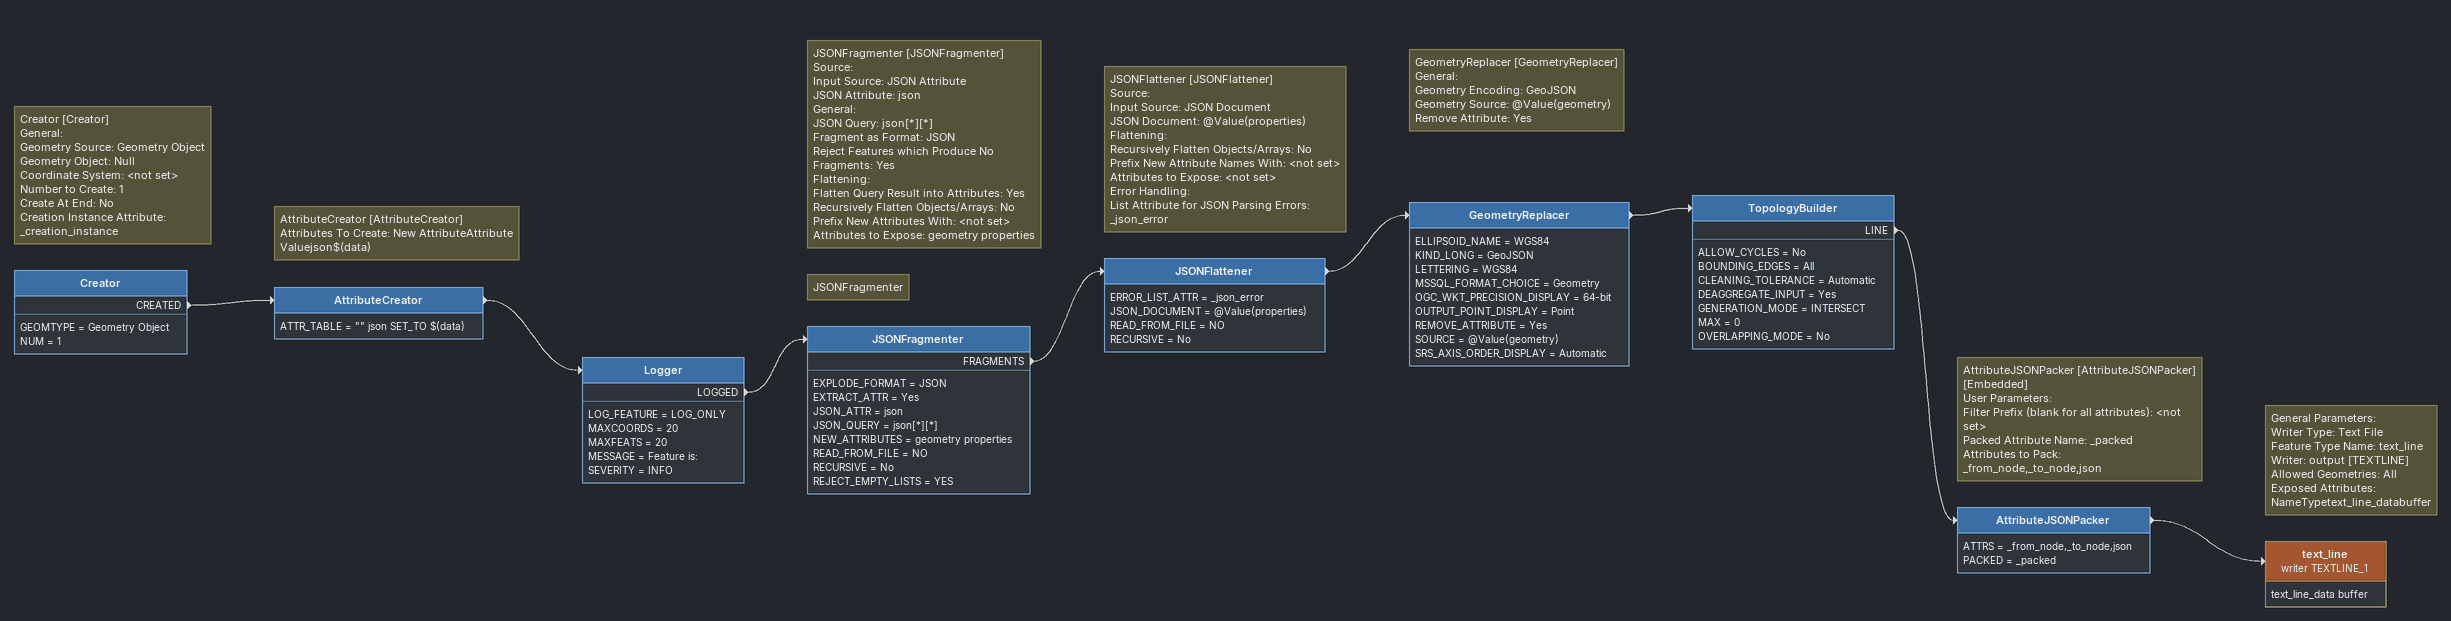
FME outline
Note: Creator [Creator] / General: / Geometry Source: Geometry Object / Geometry Object: Null / Coordinate System: <not set> / Number to Create: 1 / Create At End: No / Creation Instance Attribute: _creation_instance
Creator
    GEOMTYPE = Geometry Object
    NUM = 1
    CREATED -> AttributeCreator
Note: AttributeCreator [AttributeCreator] / Attributes To Create: New AttributeAttribute Valuejson$(data)
AttributeCreator
    ATTR_TABLE = "" json SET_TO $(data)
    -> Logger
Logger
    LOG_FEATURE = LOG_ONLY
    MAXCOORDS = 20
    MAXFEATS = 20
    MESSAGE = Feature is:
    SEVERITY = INFO
    LOGGED -> JSONFragmenter
Note: JSONFragmenter [JSONFragmenter] / Source: / Input Source: JSON Attribute / JSON Attribute: json / General: / JSON Query: json[*][*] / Fragment as Format: JSON / Reject Features which Produce No Fragments: Yes / Flattening: / Flatten Query Result into Attributes: Yes / Recursively Flatten Objects/Arrays: No / Prefix New Attributes With: <not set> / Attributes to Expose: geometry properties
Note: JSONFragmenter
JSONFragmenter
    EXPLODE_FORMAT = JSON
    EXTRACT_ATTR = Yes
    JSON_ATTR = json
    JSON_QUERY = json[*][*]
    NEW_ATTRIBUTES = geometry properties
    READ_FROM_FILE = NO
    RECURSIVE = No
    REJECT_EMPTY_LISTS = YES
    FRAGMENTS -> JSONFlattener
Note: JSONFlattener [JSONFlattener] / Source: / Input Source: JSON Document / JSON Document: @Value(properties) / Flattening: / Recursively Flatten Objects/Arrays: No / Prefix New Attribute Names With: <not set> / Attributes to Expose: <not set> / Error Handling: / List Attribute for JSON Parsing Errors: _json_error
JSONFlattener
    ERROR_LIST_ATTR = _json_error
    JSON_DOCUMENT = @Value(properties)
    READ_FROM_FILE = NO
    RECURSIVE = No
    -> GeometryReplacer
Note: GeometryReplacer [GeometryReplacer] / General: / Geometry Encoding: GeoJSON / Geometry Source: @Value(geometry) / Remove Attribute: Yes
GeometryReplacer
    ELLIPSOID_NAME = WGS84
    KIND_LONG = GeoJSON
    LETTERING = WGS84
    MSSQL_FORMAT_CHOICE = Geometry
    OGC_WKT_PRECISION_DISPLAY = 64-bit
    OUTPUT_POINT_DISPLAY = Point
    REMOVE_ATTRIBUTE = Yes
    SOURCE = @Value(geometry)
    SRS_AXIS_ORDER_DISPLAY = Automatic
    -> TopologyBuilder
TopologyBuilder
    ALLOW_CYCLES = No
    BOUNDING_EDGES = All
    CLEANING_TOLERANCE = Automatic
    DEAGGREGATE_INPUT = Yes
    GENERATION_MODE = INTERSECT
    MAX = 0
    OVERLAPPING_MODE = No
    LINE -> AttributeJSONPacker
Note: AttributeJSONPacker [AttributeJSONPacker] / [Embedded] / User Parameters: / Filter Prefix (blank for all attributes): <not set> / Packed Attribute Name: _packed / Attributes to Pack: _from_node,_to_node,json
AttributeJSONPacker
    ATTRS = _from_node,_to_node,json
    PACKED = _packed
    -> text_line (writer TEXTLINE_1)
Note: General Parameters: / Writer Type: Text File / Feature Type Name: text_line / Writer: output [TEXTLINE] / Allowed Geometries: All / Exposed Attributes: NameTypetext_line_databuffer
text_line (writer TEXTLINE_1)
    attributes: text_line_data buffer
